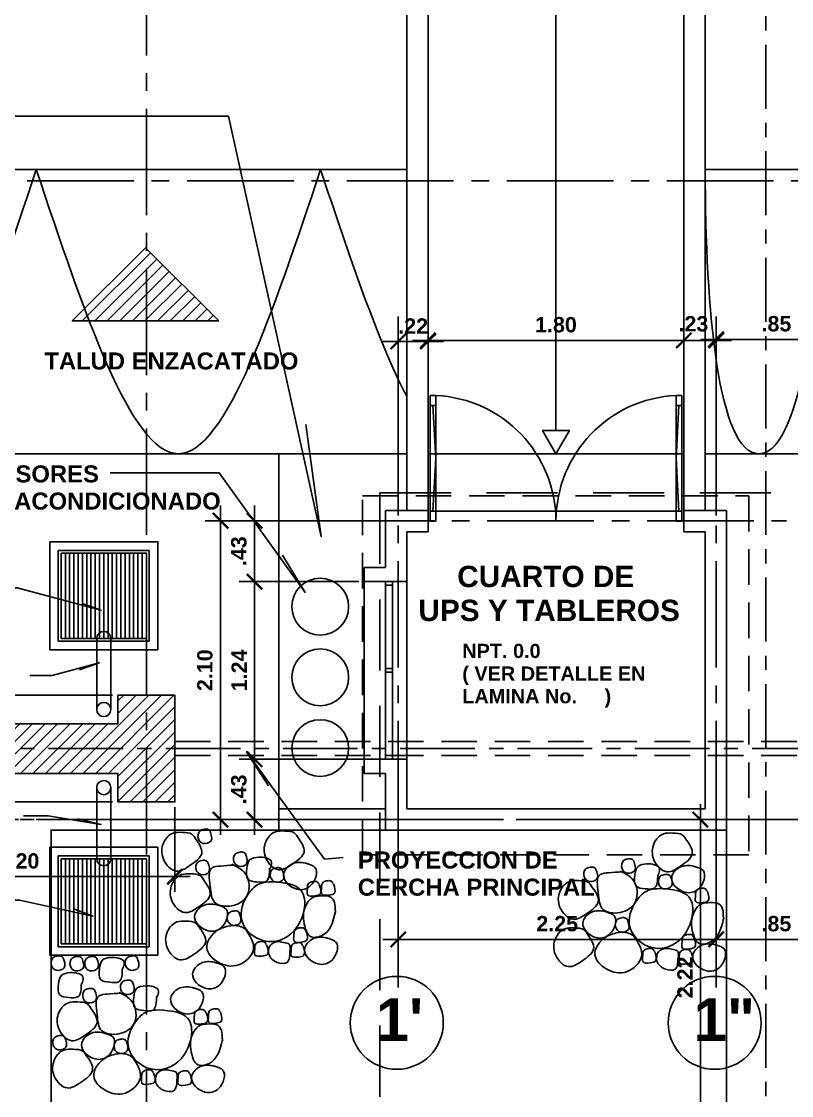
# Model space of a CAD drawing. Extents: x 504.5 to 598.6, y 648.3 to 688.4.
# Drawn here: x 511.01 to 516.43, y 674.64 to 682.2 of the extents above; entities that cross this region are included whole.
import ezdxf

# ---------------------------------------------------------------- set-up
doc = ezdxf.new("R2010")
doc.units = 0
doc.header["$MEASUREMENT"] = 0
for name, pattern in [('CENTER2', [1.125, 0.75, -0.125, 0.125, -0.125]), ('DASHDOTX2', [2, 1, -0.5, 0, -0.5]), ('DASHED2', [0.375, 0.25, -0.125]), ('HIDDEN', [0.375, 0.25, -0.125])]:
    doc.linetypes.add(name, pattern=pattern)
doc.layers.get('0').update_dxf_attribs({"linetype": 'CONTINUOUS'})
doc.layers.get('DEFPOINTS').update_dxf_attribs({"linetype": 'CONTINUOUS'})
for name, color, linetype in [('1', 6, 'CONTINUOUS'), ('2', 1, 'CONTINUOUS'), ('4', 3, 'CONTINUOUS'), ('9', 1, 'DASHED2'), ('columnas', 4, 'CONTINUOUS'), ('EJES', 6, 'CENTER2'), ('MUEBLES', 1, 'CONTINUOUS'), ('paredes', 2, 'CONTINUOUS'), ('PROYECCIONES', 6, 'HIDDEN'), ('PUERTAS', 1, 'CONTINUOUS'), ('talud', 5, 'CONTINUOUS'), ('texturas', 6, 'CONTINUOUS'), ('TUBERIA', 7, 'DASHDOTX2'), ('ventana', 1, 'CONTINUOUS')]:
    doc.layers.add(name, color=color, linetype=linetype)
doc.styles.add('ALR4', font='sanssb__.ttf')
doc.dimstyles.new('1-50', dxfattribs={"dimscale": 0.6, "dimtxt": 0.18, "dimasz": 0.18, "dimexe": 0.18, "dimexo": 0.0625, "dimgap": 0.09, "dimtad": 1, "dimzin": 4, "dimdsep": 46, "dimtxsty": 'Standard', "dimblk1": 'ARCHTICK', "dimblk2": 'ARCHTICK', "dimsah": 1, "dimcen": 0.09, "dimdle": 0.18, "dimclrd": 6, "dimclre": 6, "dimclrt": 1, "dimadec": 0, "dimazin": 0, "dimtfac": 1, "dimtofl": 0, "dimtmove": 0, "dimatfit": 3, "dimldrblk": 'ARCHTICK', "dimfxl": 1, "dimtolj": 1, "dimtzin": 4, "dimarcsym": 0})

# ---------------------------------------------------------------- blocks, each defined once
blk = doc.blocks.new('_ARCHTICK')
at = {"color": 0, "linetype": 'ByBlock', "const_width": 0.15}
blk.add_lwpolyline([(-0.5, -0.5), (0.5, 0.5)], dxfattribs=at)
blk = doc.blocks.new('*D186')
at = {"color": 6, "linetype": 'ByBlock', "transparency": 16777216}
for p, q in [((509.8915, 676.8724), (509.8915, 676.0756)), ((512.0915, 676.6724), (512.0915, 676.0756)), ((512.1995, 676.1836), (509.7835, 676.1836))]:
    blk.add_line(p, q, dxfattribs=at)
at = {"layer": 'DEFPOINTS', "color": 0, "linetype": 'ByBlock', "transparency": 16777216}
for p in [(509.8915, 676.9099), (512.0915, 676.7099), (509.8915, 676.1836)]:
    blk.add_point(p, dxfattribs=at)
at = {"color": 6, "linetype": 'ByBlock', "transparency": 16777216, "xscale": 0.108, "yscale": 0.108, "zscale": 0.108, "rotation": 180}
blk.add_blockref('_ARCHTICK', (509.8915, 676.1836), dxfattribs=at)
at = {"color": 6, "linetype": 'ByBlock', "transparency": 16777216, "xscale": 0.108, "yscale": 0.108, "zscale": 0.108}
blk.add_blockref('_ARCHTICK', (512.0915, 676.1836), dxfattribs=at)
at = {"color": 1, "linetype": 'ByBlock', "transparency": 16777216, "insert": (510.9915, 676.2933), "char_height": 0.108, "attachment_point": 5, "style": 'ALR4'}
blk.add_mtext('\\A1;2.20', dxfattribs=at)
blk = doc.blocks.new('*D187')
at = {"color": 6, "linetype": 'ByBlock', "transparency": 16777216}
for p, q in [((509.4815, 676.6019), (509.4815, 677.1929)), ((509.844, 677.0849), (509.3735, 677.0849)), ((511.654, 676.7099), (509.3735, 676.7099))]:
    blk.add_line(p, q, dxfattribs=at)
at = {"layer": 'DEFPOINTS', "color": 0, "linetype": 'ByBlock', "transparency": 16777216}
for p in [(509.4815, 677.0849), (509.8815, 677.0849), (511.6915, 676.7099)]:
    blk.add_point(p, dxfattribs=at)
at = {"color": 6, "linetype": 'ByBlock', "transparency": 16777216, "xscale": 0.108, "yscale": 0.108, "zscale": 0.108}
for p, rotation in [((509.4815, 677.0849), 90), ((509.4815, 676.7099), 270)]:
    blk.add_blockref('_ARCHTICK', p, dxfattribs=dict(at, rotation=rotation))
at = {"color": 1, "linetype": 'ByBlock', "transparency": 16777216, "insert": (509.3717, 676.8974), "char_height": 0.108, "attachment_point": 5, "rotation": 90, "style": 'ALR4'}
blk.add_mtext('\\A1;.38', dxfattribs=at)
blk = doc.blocks.new('*D188')
at = {"color": 6, "linetype": 'ByBlock', "transparency": 16777216}
for p, q in [((509.4815, 676.9769), (509.4815, 677.5679)), ((511.654, 677.4599), (509.3735, 677.4599))]:
    blk.add_line(p, q, dxfattribs=at)
at = {"layer": 'DEFPOINTS', "color": 0, "linetype": 'ByBlock', "transparency": 16777216}
for p in [(509.4815, 677.4599), (511.6915, 677.4599), (509.8815, 677.0849)]:
    blk.add_point(p, dxfattribs=at)
at = {"color": 6, "linetype": 'ByBlock', "transparency": 16777216, "xscale": 0.108, "yscale": 0.108, "zscale": 0.108}
for p, rotation in [((509.4815, 677.4599), 90), ((509.4815, 677.0849), 270)]:
    blk.add_blockref('_ARCHTICK', p, dxfattribs=dict(at, rotation=rotation))
at = {"color": 1, "linetype": 'ByBlock', "transparency": 16777216, "insert": (509.3717, 677.2724), "char_height": 0.108, "attachment_point": 5, "rotation": 90, "style": 'ALR4'}
blk.add_mtext('\\A1;.38', dxfattribs=at)
blk = doc.blocks.new('*D203')
at = {"color": 6, "linetype": 'ByBlock', "transparency": 16777216}
for p, q in [((515.7878, 674.2564), (515.7878, 676.6927)), ((516.4347, 676.5847), (515.6798, 676.5847))]:
    blk.add_line(p, q, dxfattribs=at)
at = {"layer": 'DEFPOINTS', "color": 0, "linetype": 'ByBlock', "transparency": 16777216}
for p in [(515.7878, 676.5847), (516.4722, 676.5847), (516.6722, 674.3644)]:
    blk.add_point(p, dxfattribs=at)
at = {"color": 6, "linetype": 'ByBlock', "transparency": 16777216, "xscale": 0.108, "yscale": 0.108, "zscale": 0.108}
for p, rotation in [((515.7878, 676.5847), 90), ((515.7878, 674.3644), 270)]:
    blk.add_blockref('_ARCHTICK', p, dxfattribs=dict(at, rotation=rotation))
at = {"color": 1, "linetype": 'ByBlock', "transparency": 16777216, "insert": (515.6798, 675.4745), "char_height": 0.108, "attachment_point": 5, "rotation": 90, "style": 'ALR4'}
blk.add_mtext('\\A1;2.22', dxfattribs=at)
blk = doc.blocks.new('*D211')
at = {"color": 6, "linetype": 'ByBlock', "transparency": 16777216}
for p, q in [((513.6633, 676.5474), (513.6633, 675.6342)), ((515.8987, 676.5472), (515.8987, 675.6342)), ((513.5553, 675.7422), (516.0067, 675.7422))]:
    blk.add_line(p, q, dxfattribs=at)
at = {"layer": 'DEFPOINTS', "color": 0, "linetype": 'ByBlock', "transparency": 16777216}
for p in [(513.6633, 676.5849), (515.8987, 676.5847), (515.8987, 675.7422)]:
    blk.add_point(p, dxfattribs=at)
at = {"color": 6, "linetype": 'ByBlock', "transparency": 16777216, "xscale": 0.108, "yscale": 0.108, "zscale": 0.108, "rotation": 180}
blk.add_blockref('_ARCHTICK', (513.6633, 675.7422), dxfattribs=at)
at = {"color": 6, "linetype": 'ByBlock', "transparency": 16777216, "xscale": 0.108, "yscale": 0.108, "zscale": 0.108}
blk.add_blockref('_ARCHTICK', (515.8987, 675.7422), dxfattribs=at)
at = {"color": 1, "linetype": 'ByBlock', "transparency": 16777216, "insert": (514.781, 675.852), "char_height": 0.108, "attachment_point": 5, "style": 'ALR4'}
blk.add_mtext('\\A1;2.25', dxfattribs=at)
blk = doc.blocks.new('*D212')
at = {"color": 6, "linetype": 'ByBlock', "transparency": 16777216}
for p, q in [((516.7472, 676.5474), (516.7472, 675.6342)), ((515.7907, 675.7422), (516.8552, 675.7422))]:
    blk.add_line(p, q, dxfattribs=at)
at = {"layer": 'DEFPOINTS', "color": 0, "linetype": 'ByBlock', "transparency": 16777216}
for p in [(515.8987, 676.5847), (516.7472, 676.5849), (516.7472, 675.7422)]:
    blk.add_point(p, dxfattribs=at)
at = {"color": 6, "linetype": 'ByBlock', "transparency": 16777216, "xscale": 0.108, "yscale": 0.108, "zscale": 0.108, "rotation": 180}
blk.add_blockref('_ARCHTICK', (515.8987, 675.7422), dxfattribs=at)
at = {"color": 6, "linetype": 'ByBlock', "transparency": 16777216, "xscale": 0.108, "yscale": 0.108, "zscale": 0.108}
blk.add_blockref('_ARCHTICK', (516.7472, 675.7422), dxfattribs=at)
at = {"color": 1, "linetype": 'ByBlock', "transparency": 16777216, "insert": (516.323, 675.852), "char_height": 0.108, "attachment_point": 5, "style": 'ALR4'}
blk.add_mtext('\\A1;.85', dxfattribs=at)
blk = doc.blocks.new('*D213')
at = {"color": 6, "linetype": 'ByBlock', "transparency": 16777216}
for p, q in [((512.4127, 676.4767), (512.4127, 678.7958)), ((513.6258, 678.6878), (512.3047, 678.6878)), ((513.6258, 676.5847), (512.3047, 676.5847))]:
    blk.add_line(p, q, dxfattribs=at)
at = {"layer": 'DEFPOINTS', "color": 0, "linetype": 'ByBlock', "transparency": 16777216}
for p in [(512.4127, 678.6878), (513.6633, 678.6878), (513.6633, 676.5847)]:
    blk.add_point(p, dxfattribs=at)
at = {"color": 6, "linetype": 'ByBlock', "transparency": 16777216, "xscale": 0.108, "yscale": 0.108, "zscale": 0.108}
for p, rotation in [((512.4127, 678.6878), 90), ((512.4127, 676.5847), 270)]:
    blk.add_blockref('_ARCHTICK', p, dxfattribs=dict(at, rotation=rotation))
at = {"color": 1, "linetype": 'ByBlock', "transparency": 16777216, "insert": (512.303, 677.6362), "char_height": 0.108, "attachment_point": 5, "rotation": 90, "style": 'ALR4'}
blk.add_mtext('\\A1;2.10', dxfattribs=at)
blk = doc.blocks.new('*D214')
at = {"color": 6, "linetype": 'ByBlock', "transparency": 16777216}
for p, q in [((512.6518, 676.4769), (512.6518, 677.1179)), ((513.5847, 677.0099), (512.5438, 677.0099)), ((513.6258, 676.5849), (512.5438, 676.5849))]:
    blk.add_line(p, q, dxfattribs=at)
at = {"layer": 'DEFPOINTS', "color": 0, "linetype": 'ByBlock', "transparency": 16777216}
for p in [(512.6518, 677.0099), (513.6222, 677.0099), (513.6633, 676.5849)]:
    blk.add_point(p, dxfattribs=at)
at = {"color": 6, "linetype": 'ByBlock', "transparency": 16777216, "xscale": 0.108, "yscale": 0.108, "zscale": 0.108}
for p, rotation in [((512.6518, 677.0099), 90), ((512.6518, 676.5849), 270)]:
    blk.add_blockref('_ARCHTICK', p, dxfattribs=dict(at, rotation=rotation))
at = {"color": 1, "linetype": 'ByBlock', "transparency": 16777216, "insert": (512.542, 676.7974), "char_height": 0.108, "attachment_point": 5, "rotation": 90, "style": 'ALR4'}
blk.add_mtext('\\A1;.43', dxfattribs=at)
blk = doc.blocks.new('*D215')
at = {"color": 6, "linetype": 'ByBlock', "transparency": 16777216}
for p, q in [((512.6518, 676.9019), (512.6518, 678.3679)), ((513.3847, 678.2599), (512.5438, 678.2599))]:
    blk.add_line(p, q, dxfattribs=at)
at = {"layer": 'DEFPOINTS', "color": 0, "linetype": 'ByBlock', "transparency": 16777216}
for p in [(512.6518, 678.2599), (513.4222, 678.2599), (513.6222, 677.0099)]:
    blk.add_point(p, dxfattribs=at)
at = {"color": 6, "linetype": 'ByBlock', "transparency": 16777216, "xscale": 0.108, "yscale": 0.108, "zscale": 0.108}
for p, rotation in [((512.6518, 678.2599), 90), ((512.6518, 677.0099), 270)]:
    blk.add_blockref('_ARCHTICK', p, dxfattribs=dict(at, rotation=rotation))
at = {"color": 1, "linetype": 'ByBlock', "transparency": 16777216, "insert": (512.5438, 677.6349), "char_height": 0.108, "attachment_point": 5, "rotation": 90, "style": 'ALR4'}
blk.add_mtext('\\A1;1.24', dxfattribs=at)
blk = doc.blocks.new('*D216')
at = {"color": 6, "linetype": 'ByBlock', "transparency": 16777216}
for p, q in [((512.6518, 678.1519), (512.6518, 678.7958)), ((513.6258, 678.6878), (512.5438, 678.6878))]:
    blk.add_line(p, q, dxfattribs=at)
at = {"layer": 'DEFPOINTS', "color": 0, "linetype": 'ByBlock', "transparency": 16777216}
for p in [(512.6518, 678.6878), (513.6633, 678.6878), (513.4222, 678.2599)]:
    blk.add_point(p, dxfattribs=at)
at = {"color": 6, "linetype": 'ByBlock', "transparency": 16777216, "xscale": 0.108, "yscale": 0.108, "zscale": 0.108}
for p, rotation in [((512.6518, 678.6878), 90), ((512.6518, 678.2599), 270)]:
    blk.add_blockref('_ARCHTICK', p, dxfattribs=dict(at, rotation=rotation))
at = {"color": 1, "linetype": 'ByBlock', "transparency": 16777216, "insert": (512.542, 678.4738), "char_height": 0.108, "attachment_point": 5, "rotation": 90, "style": 'ALR4'}
blk.add_mtext('\\A1;.43', dxfattribs=at)
blk = doc.blocks.new('*D217')
at = {"color": 6, "linetype": 'ByBlock', "transparency": 16777216}
for p, q in [((513.6633, 678.7253), (513.6633, 680.0587)), ((513.8722, 678.7253), (513.8722, 680.0587)), ((513.5553, 679.9507), (513.9802, 679.9507))]:
    blk.add_line(p, q, dxfattribs=at)
at = {"layer": 'DEFPOINTS', "color": 0, "linetype": 'ByBlock', "transparency": 16777216}
for p in [(513.8722, 679.9507), (513.6633, 678.6878), (513.8722, 678.6878)]:
    blk.add_point(p, dxfattribs=at)
at = {"color": 6, "linetype": 'ByBlock', "transparency": 16777216, "xscale": 0.108, "yscale": 0.108, "zscale": 0.108, "rotation": 180}
blk.add_blockref('_ARCHTICK', (513.6633, 679.9507), dxfattribs=at)
at = {"color": 6, "linetype": 'ByBlock', "transparency": 16777216, "xscale": 0.108, "yscale": 0.108, "zscale": 0.108}
blk.add_blockref('_ARCHTICK', (513.8722, 679.9507), dxfattribs=at)
at = {"color": 1, "linetype": 'ByBlock', "transparency": 16777216, "insert": (513.7678, 680.0587), "char_height": 0.108, "attachment_point": 5, "style": 'ALR4'}
blk.add_mtext('\\A1;.22', dxfattribs=at)
blk = doc.blocks.new('*D218')
at = {"color": 6, "linetype": 'ByBlock', "transparency": 16777216}
for p, q in [((515.6722, 678.7974), (515.6722, 680.0655)), ((513.7642, 679.9575), (515.7802, 679.9575))]:
    blk.add_line(p, q, dxfattribs=at)
at = {"layer": 'DEFPOINTS', "color": 0, "linetype": 'ByBlock', "transparency": 16777216}
for p in [(515.6722, 679.9575), (515.6722, 678.7599), (513.8722, 678.6878)]:
    blk.add_point(p, dxfattribs=at)
at = {"color": 6, "linetype": 'ByBlock', "transparency": 16777216, "xscale": 0.108, "yscale": 0.108, "zscale": 0.108, "rotation": 180}
blk.add_blockref('_ARCHTICK', (513.8722, 679.9575), dxfattribs=at)
at = {"color": 6, "linetype": 'ByBlock', "transparency": 16777216, "xscale": 0.108, "yscale": 0.108, "zscale": 0.108}
blk.add_blockref('_ARCHTICK', (515.6722, 679.9575), dxfattribs=at)
at = {"color": 1, "linetype": 'ByBlock', "transparency": 16777216, "insert": (514.7722, 680.0672), "char_height": 0.108, "attachment_point": 5, "style": 'ALR4'}
blk.add_mtext('\\A1;1.80', dxfattribs=at)
blk = doc.blocks.new('*D219')
at = {"color": 6, "linetype": 'ByBlock', "transparency": 16777216}
for p, q in [((515.8987, 678.7253), (515.8987, 680.0655)), ((515.5642, 679.9575), (516.0067, 679.9575))]:
    blk.add_line(p, q, dxfattribs=at)
at = {"layer": 'DEFPOINTS', "color": 0, "linetype": 'ByBlock', "transparency": 16777216}
for p in [(515.8987, 679.9575), (515.6722, 678.7599), (515.8987, 678.6878)]:
    blk.add_point(p, dxfattribs=at)
at = {"color": 6, "linetype": 'ByBlock', "transparency": 16777216, "xscale": 0.108, "yscale": 0.108, "zscale": 0.108, "rotation": 180}
blk.add_blockref('_ARCHTICK', (515.6722, 679.9575), dxfattribs=at)
at = {"color": 6, "linetype": 'ByBlock', "transparency": 16777216, "xscale": 0.108, "yscale": 0.108, "zscale": 0.108}
blk.add_blockref('_ARCHTICK', (515.8987, 679.9575), dxfattribs=at)
at = {"color": 1, "linetype": 'ByBlock', "transparency": 16777216, "insert": (515.739, 680.0736), "char_height": 0.108, "attachment_point": 5, "style": 'ALR4'}
blk.add_mtext('\\A1;.23', dxfattribs=at)
blk = doc.blocks.new('*D220')
at = {"color": 6, "linetype": 'ByBlock', "transparency": 16777216}
for p, q in [((516.7472, 681.0435), (516.7472, 679.8562)), ((515.8987, 678.7253), (515.8987, 680.0722)), ((515.7907, 679.9642), (516.8552, 679.9642))]:
    blk.add_line(p, q, dxfattribs=at)
at = {"layer": 'DEFPOINTS', "color": 0, "linetype": 'ByBlock', "transparency": 16777216}
for p in [(516.7472, 681.081), (516.7472, 679.9642), (515.8987, 678.6878)]:
    blk.add_point(p, dxfattribs=at)
at = {"color": 6, "linetype": 'ByBlock', "transparency": 16777216, "xscale": 0.108, "yscale": 0.108, "zscale": 0.108, "rotation": 180}
blk.add_blockref('_ARCHTICK', (515.8987, 679.9642), dxfattribs=at)
at = {"color": 6, "linetype": 'ByBlock', "transparency": 16777216, "xscale": 0.108, "yscale": 0.108, "zscale": 0.108}
blk.add_blockref('_ARCHTICK', (516.7472, 679.9642), dxfattribs=at)
at = {"color": 1, "linetype": 'ByBlock', "transparency": 16777216, "insert": (516.323, 680.074), "char_height": 0.108, "attachment_point": 5, "style": 'ALR4'}
blk.add_mtext('\\A1;.85', dxfattribs=at)
blk = doc.blocks.new('*D250')
at = {"color": 6, "linetype": 'ByBlock', "transparency": 16777216}
blk.add_arc((516.2495, 661.9457), 0.7871, 270, 315, dxfattribs=at)
at = {"layer": 'DEFPOINTS', "color": 0, "linetype": 'ByBlock', "transparency": 16777216}
for p in [(516.2495, 683.009), (516.1665, 662.0287), (516.4533, 661.1854), (519.1165, 659.0787), (516.2495, 649.3383)]:
    blk.add_point(p, dxfattribs=at)
at = {"color": 6, "linetype": 'ByBlock', "transparency": 16777216, "xscale": 0.108, "yscale": 0.108, "zscale": 0.108}
for p, rotation in [((516.8061, 661.3891), 44.99999999999377), ((516.2495, 661.1586), 180.0000000000004)]:
    blk.add_blockref('_ARCHTICK', p, dxfattribs=dict(at, rotation=rotation))
at = {"color": 1, "linetype": 'ByBlock', "transparency": 16777216, "insert": (516.5087, 661.32), "char_height": 0.108, "attachment_point": 5, "rotation": 22.5, "style": 'ALR4'}
blk.add_mtext('\\A1;45.00°', dxfattribs=at)

msp = doc.modelspace()

# ---------------------------------------------------------------- hatches: boundary and pattern name
at = {"layer": '1'}
h = msp.add_hatch(dxfattribs=at)
h.set_pattern_fill('ANSI31', color=256, scale=0.5, style=0)
h.paths.add_polyline_path([(509.8915, 677.2599), (509.8915, 676.9099), (511.6915, 676.9099), (511.6915, 676.7099), (512.0915, 676.7099), (512.0915, 677.4599), (511.6915, 677.4599), (511.6915, 677.2599)])
at = {"layer": '2'}
h = msp.add_hatch(dxfattribs=at)
h.set_pattern_fill('ANSI31', color=256, scale=0.5, angle=-180, style=0)
h.set_pattern_definition([(225, (1049.898013, 1335.40207), (0.044194174, -0.044194174), [])])
h.paths.add_polyline_path([(512.4002, 680.094), (511.8851, 680.6087), (511.3701, 680.094)])

# ---------------------------------------------------------------- linework, layer by layer
at = {"layer": '1'}
for points in [[(512.5889, 676.3419), (512.596, 676.2742), (512.5408, 676.2564), (512.5069, 676.2884), (512.5176, 676.3436), (512.5479, 676.3561), (512.5764, 676.3543), (512.5907, 676.3419)], [(512.7581, 676.2439), (512.7332, 676.1496), (512.669, 676.146), (512.6067, 676.1638), (512.5978, 676.2422), (512.6174, 676.3009), (512.6815, 676.3205), (512.7332, 676.3152), (512.7688, 676.292), (512.7706, 676.2724), (512.7581, 676.235)], [(512.4927, 676.2706), (512.5871, 676.2048), (512.5996, 676.0517), (512.4927, 675.9787), (512.3733, 676), (512.3395, 676.1175), (512.3537, 676.2457), (512.4125, 676.2582), (512.5034, 676.2653)], [(515.2227, 676.2232), (515.3171, 676.1573), (515.3296, 676.0042), (515.2227, 675.9312), (515.1033, 675.9526), (515.0695, 676.0701), (515.0837, 676.1983), (515.1425, 676.2107), (515.2334, 676.2179)], [(512.7762, 676.147), (512.9779, 676.0877), (512.9305, 675.803), (512.7168, 675.7319), (512.5625, 675.8742), (512.61, 676.064), (512.6931, 676.1352), (512.7762, 676.147)], [(515.0196, 676.1199), (515.0695, 676.0078), (514.9893, 675.9241), (514.8913, 675.8832), (514.8005, 675.9668), (514.8023, 676.0843), (514.8682, 676.1502), (514.9341, 676.1555), (515.0018, 676.1413), (515.0232, 676.1164)], [(515.5062, 676.0996), (515.708, 676.0403), (515.6605, 675.7556), (515.4468, 675.6844), (515.2925, 675.8268), (515.34, 676.0165), (515.4231, 676.0877), (515.5062, 676.0996)], [(512.3965, 675.9822), (512.4517, 675.9555), (512.4214, 675.8274), (512.3252, 675.8024), (512.2308, 675.9039), (512.2878, 675.9787), (512.384, 675.9858), (512.4054, 675.9805)], [(512.5443, 675.927), (512.5515, 675.8594), (512.4962, 675.8416), (512.4624, 675.8736), (512.4731, 675.9288), (512.5034, 675.9413), (512.5319, 675.9395), (512.5461, 675.927)], [(515.1265, 675.9348), (515.1817, 675.9081), (515.1514, 675.7799), (515.0552, 675.755), (514.9608, 675.8565), (515.0178, 675.9312), (515.114, 675.9384), (515.1354, 675.933)], [(515.2743, 675.8796), (515.2815, 675.812), (515.2262, 675.7941), (515.1924, 675.8262), (515.2031, 675.8814), (515.2334, 675.8938), (515.2619, 675.8921), (515.2761, 675.8796)], [(514.9875, 675.787), (515.0374, 675.6749), (514.9572, 675.5912), (514.8593, 675.5502), (514.7684, 675.6339), (514.7702, 675.7514), (514.8361, 675.8173), (514.902, 675.8226), (514.9697, 675.8084), (514.9911, 675.7835)], [(515.3153, 675.771), (515.3741, 675.6215), (515.269, 675.5146), (515.1265, 675.5342), (515.0463, 675.6339), (515.1051, 675.7461), (515.196, 675.787), (515.2761, 675.787), (515.3224, 675.7657)], [(511.7224, 675.5384), (511.6974, 675.4441), (511.6333, 675.4405), (511.5709, 675.4583), (511.562, 675.5366), (511.5816, 675.5954), (511.6458, 675.615), (511.6974, 675.6096), (511.733, 675.5865), (511.7348, 675.5669), (511.7224, 675.5295)], [(511.4338, 675.4312), (511.4088, 675.3368), (511.3447, 675.3333), (511.2823, 675.3511), (511.2734, 675.4294), (511.293, 675.4882), (511.3572, 675.5077), (511.4088, 675.5024), (511.4445, 675.4793), (511.4462, 675.4597), (511.4338, 675.4223)], [(511.5282, 675.3816), (511.5353, 675.314), (511.4801, 675.2962), (511.4462, 675.3282), (511.4569, 675.3834), (511.4872, 675.3959), (511.5157, 675.3941), (511.5299, 675.3816)], [(511.6974, 675.3692), (511.7918, 675.3033), (511.8043, 675.1502), (511.6974, 675.0772), (511.578, 675.0986), (511.5442, 675.216), (511.5585, 675.3442), (511.6172, 675.3567), (511.7081, 675.3638)], [(511.4943, 675.2659), (511.5442, 675.1537), (511.464, 675.0701), (511.3661, 675.0291), (511.2752, 675.1128), (511.277, 675.2303), (511.3429, 675.2962), (511.4088, 675.3015), (511.4765, 675.2873), (511.4979, 675.2623)], [(511.6012, 675.0807), (511.6564, 675.054), (511.6261, 674.9259), (511.5299, 674.9009), (511.4355, 675.0024), (511.4925, 675.0772), (511.5887, 675.0843), (511.6101, 675.079)], [(511.4623, 674.933), (511.5121, 674.8208), (511.432, 674.7372), (511.334, 674.6962), (511.2431, 674.7799), (511.2449, 674.8974), (511.3108, 674.9632), (511.3767, 674.9686), (511.4444, 674.9543), (511.4658, 674.9294)], [(511.79, 674.917), (511.8488, 674.7674), (511.7437, 674.6606), (511.6012, 674.6802), (511.521, 674.7799), (511.5798, 674.892), (511.6707, 674.933), (511.7509, 674.933), (511.7972, 674.9116)]]:
    msp.add_spline(points, degree=3, dxfattribs=at)
at = {"layer": '2'}
for points in [[(510.6215, 681.5362), (512.4687, 681.5362), (513.1207, 678.5772), (513.012, 679.3644)], [(511.6372, 679.0249), (512.4043, 679.0249), (513.0073, 678.1834), (512.848, 678.445)], [(510.7915, 678.2151), (510.9821, 678.2151), (511.571, 678.0582), (511.4476, 678.103)], [(511.0719, 677.5986), (511.2289, 677.5986), (511.5598, 677.6883), (511.4196, 677.6378)], [(513.2757, 676.3181), (513.1441, 676.3071), (512.596, 677.063), (512.7495, 676.822)], [(511.027, 676.6123), (511.2009, 676.6123), (511.571, 676.5506), (511.4084, 676.5898)], [(518.4259, 657.1433), (511.221, 657.1433), (511.221, 676.5107), (513.5826, 676.5107)], [(510.8419, 676.0182), (510.999, 676.0182), (511.5149, 675.9061), (511.3803, 675.9566)]]:
    msp.add_lwpolyline(points, dxfattribs=at)
for centre in [(513.6526, 675.1547), (515.8881, 675.1547)]:
    msp.add_circle(centre, 0.3271, dxfattribs=at)
for points in [[(512.3389, 676.5029), (512.346, 676.4352), (512.2908, 676.4174), (512.257, 676.4495), (512.2676, 676.5047), (512.2979, 676.5171), (512.3264, 676.5153), (512.3407, 676.5029)], [(512.2304, 676.4595), (512.2803, 676.3473), (512.2001, 676.2636), (512.1021, 676.2227), (512.0113, 676.3064), (512.013, 676.4239), (512.079, 676.4897), (512.1449, 676.4951), (512.2126, 676.4808), (512.2339, 676.4559)], [(512.9505, 676.4688), (513.0004, 676.3566), (512.9202, 676.273), (512.8222, 676.232), (512.7314, 676.3157), (512.7332, 676.4332), (512.7991, 676.4991), (512.865, 676.5044), (512.9327, 676.4902), (512.9541, 676.4652)], [(515.6805, 676.4546), (515.7304, 676.3425), (515.6502, 676.2588), (515.5523, 676.2179), (515.4614, 676.3015), (515.4632, 676.419), (515.5291, 676.4849), (515.595, 676.4902), (515.6627, 676.476), (515.6841, 676.4511)], [(512.3234, 676.2831), (512.3306, 676.2155), (512.2753, 676.1977), (512.2415, 676.2297), (512.2522, 676.2849), (512.2825, 676.2973), (512.311, 676.2956), (512.3252, 676.2831)], [(515.3189, 676.2944), (515.326, 676.2268), (515.2708, 676.209), (515.2369, 676.241), (515.2476, 676.2962), (515.2779, 676.3087), (515.3064, 676.3069), (515.3207, 676.2944)], [(512.8472, 676.2315), (512.8543, 676.1638), (512.7991, 676.146), (512.7652, 676.1781), (512.7759, 676.2333), (512.8062, 676.2457), (512.8347, 676.2439), (512.849, 676.2315)], [(513.0218, 676.275), (513.077, 676.2483), (513.0467, 676.1201), (512.9505, 676.0952), (512.8561, 676.1967), (512.9131, 676.2715), (513.0093, 676.2786), (513.0307, 676.2732)], [(515.0534, 676.2357), (515.0606, 676.168), (515.0053, 676.1502), (514.9715, 676.1823), (514.9822, 676.2374), (515.0125, 676.2499), (515.041, 676.2481), (515.0552, 676.2357)], [(515.4881, 676.1965), (515.4632, 676.1021), (515.3991, 676.0986), (515.3367, 676.1164), (515.3278, 676.1947), (515.3474, 676.2535), (515.4115, 676.273), (515.4632, 676.2677), (515.4988, 676.2446), (515.5006, 676.225), (515.4881, 676.1876)], [(515.7518, 676.2535), (515.807, 676.2268), (515.7767, 676.0986), (515.6805, 676.0737), (515.5861, 676.1751), (515.6431, 676.2499), (515.7393, 676.257), (515.7607, 676.2517)], [(512.2896, 676.1674), (512.3395, 676.0552), (512.2593, 675.9716), (512.1613, 675.9306), (512.0705, 676.0143), (512.0722, 676.1318), (512.1382, 676.1977), (512.2041, 676.203), (512.2718, 676.1888), (512.2931, 676.1638)], [(513.1073, 676.1282), (513.1126, 676.0606), (513.0752, 676.0481), (513.0253, 676.0552), (513.0236, 676.0997), (513.0271, 676.1282), (513.0538, 676.1478), (513.0681, 676.1496), (513.093, 676.146), (513.1037, 676.13)], [(513.207, 676.1336), (513.2124, 676.0659), (513.175, 676.0534), (513.1251, 676.0606), (513.1233, 676.1051), (513.1269, 676.1336), (513.1536, 676.1531), (513.1679, 676.1549), (513.1928, 676.1514), (513.2035, 676.1353)], [(515.5772, 676.184), (515.5843, 676.1164), (515.5291, 676.0986), (515.4953, 676.1306), (515.5059, 676.1858), (515.5362, 676.1983), (515.5647, 676.1965), (515.579, 676.184)], [(515.8373, 676.0808), (515.8426, 676.0131), (515.8052, 676.0007), (515.7553, 676.0078), (515.7536, 676.0523), (515.7571, 676.0808), (515.7839, 676.1004), (515.7981, 676.1021), (515.823, 676.0986), (515.8337, 676.0826)], [(513.2213, 675.9377), (513.1251, 675.7686), (513.0414, 675.765), (513.0111, 675.8167), (513.004, 675.9573), (513.0699, 676.041), (513.1251, 676.0481), (513.191, 676.0374), (513.2177, 675.9876), (513.2195, 675.9538), (513.2231, 675.9306)], [(515.9513, 675.8903), (515.8551, 675.7212), (515.7714, 675.7176), (515.7411, 675.7692), (515.734, 675.9099), (515.7999, 675.9935), (515.8551, 676.0007), (515.921, 675.99), (515.9477, 675.9401), (515.9495, 675.9063), (515.9531, 675.8832)], [(512.2575, 675.8345), (512.3074, 675.7223), (512.2272, 675.6386), (512.1293, 675.5977), (512.0384, 675.6814), (512.0402, 675.7989), (512.1061, 675.8647), (512.172, 675.8701), (512.2397, 675.8558), (512.2611, 675.8309)], [(512.5853, 675.8185), (512.6441, 675.6689), (512.539, 675.5621), (512.3965, 675.5817), (512.3163, 675.6814), (512.3751, 675.7935), (512.4659, 675.8345), (512.5461, 675.8345), (512.5924, 675.8131)], [(513.0129, 675.8024), (513.0182, 675.7348), (512.9808, 675.7223), (512.9309, 675.7294), (512.9291, 675.7739), (512.9327, 675.8024), (512.9594, 675.822), (512.9737, 675.8238), (512.9986, 675.8202), (513.0093, 675.8042)], [(513.1696, 675.749), (513.2249, 675.7223), (513.1946, 675.5941), (513.0984, 675.5692), (513.004, 675.6707), (513.061, 675.7455), (513.1572, 675.7526), (513.1785, 675.7472)], [(515.7429, 675.755), (515.7482, 675.6873), (515.7108, 675.6749), (515.6609, 675.682), (515.6591, 675.7265), (515.6627, 675.755), (515.6894, 675.7746), (515.7037, 675.7763), (515.7286, 675.7728), (515.7393, 675.7568)], [(512.7367, 675.7045), (512.7421, 675.6369), (512.7047, 675.6244), (512.6548, 675.6315), (512.653, 675.676), (512.6566, 675.7045), (512.6833, 675.7241), (512.6975, 675.7259), (512.7225, 675.7223), (512.7332, 675.7063)], [(512.9006, 675.6582), (512.881, 675.5799), (512.8116, 675.5799), (512.7528, 675.6369), (512.7635, 675.701), (512.8116, 675.7259), (512.8561, 675.7205), (512.8953, 675.7081), (512.9024, 675.6582)], [(512.9933, 675.6974), (512.9986, 675.6297), (512.9612, 675.6173), (512.9113, 675.6244), (512.9095, 675.6689), (512.9131, 675.6974), (512.9398, 675.717), (512.9541, 675.7188), (512.979, 675.7152), (512.9897, 675.6992)], [(515.8996, 675.7016), (515.9549, 675.6749), (515.9246, 675.5467), (515.8284, 675.5218), (515.734, 675.6232), (515.791, 675.698), (515.8872, 675.7051), (515.9086, 675.6998)], [(511.3052, 675.6104), (511.3124, 675.5428), (511.2571, 675.525), (511.2233, 675.557), (511.234, 675.6122), (511.2643, 675.6247), (511.2928, 675.6229), (511.307, 675.6104)], [(511.4384, 675.6067), (511.4455, 675.5391), (511.3903, 675.5213), (511.3565, 675.5533), (511.3672, 675.6085), (511.3974, 675.621), (511.426, 675.6192), (511.4402, 675.6067)], [(511.542, 675.6067), (511.5491, 675.5391), (511.4939, 675.5213), (511.4601, 675.5533), (511.4708, 675.6085), (511.501, 675.621), (511.5295, 675.6192), (511.5438, 675.6067)], [(511.8269, 675.6104), (511.834, 675.5428), (511.7788, 675.525), (511.745, 675.557), (511.7556, 675.6122), (511.7859, 675.6247), (511.8144, 675.6229), (511.8287, 675.6104)], [(515.4667, 675.6571), (515.4721, 675.5894), (515.4347, 675.577), (515.3848, 675.5841), (515.383, 675.6286), (515.3866, 675.6571), (515.4133, 675.6766), (515.4276, 675.6784), (515.4525, 675.6749), (515.4632, 675.6588)], [(515.6306, 675.6108), (515.611, 675.5324), (515.5416, 675.5324), (515.4828, 675.5894), (515.4935, 675.6535), (515.5416, 675.6784), (515.5861, 675.6731), (515.6253, 675.6606), (515.6324, 675.6108)], [(515.7233, 675.6499), (515.7286, 675.5823), (515.6912, 675.5698), (515.6413, 675.577), (515.6396, 675.6215), (515.6431, 675.6499), (515.6698, 675.6695), (515.6841, 675.6713), (515.709, 675.6677), (515.7197, 675.6517)], [(512.3819, 675.5769), (512.4371, 675.5502), (512.4068, 675.422), (512.3106, 675.3971), (512.2162, 675.4986), (512.2732, 675.5733), (512.3694, 675.5805), (512.3908, 675.5751)], [(511.7936, 675.4404), (511.8007, 675.3727), (511.7455, 675.3549), (511.7117, 675.387), (511.7223, 675.4421), (511.7526, 675.4546), (511.7811, 675.4528), (511.7954, 675.4404)], [(511.9628, 675.3388), (511.9379, 675.2444), (511.8738, 675.2408), (511.8114, 675.2586), (511.8025, 675.337), (511.8221, 675.3957), (511.8862, 675.4153), (511.9379, 675.41), (511.9735, 675.3868), (511.9753, 675.3672), (511.9628, 675.3299)], [(512.2265, 675.3994), (512.2817, 675.3727), (512.2514, 675.2445), (512.1552, 675.2196), (512.0608, 675.3211), (512.1178, 675.3959), (512.214, 675.403), (512.2354, 675.3976)], [(511.9809, 675.2455), (512.1827, 675.1862), (512.1352, 674.9015), (511.9216, 674.8304), (511.7672, 674.9727), (511.8147, 675.1625), (511.8978, 675.2337), (511.9809, 675.2455)], [(512.312, 675.2267), (512.3174, 675.1591), (512.28, 675.1466), (512.2301, 675.1537), (512.2283, 675.1982), (512.2319, 675.2267), (512.2586, 675.2463), (512.2728, 675.2481), (512.2978, 675.2445), (512.3085, 675.2285)], [(512.4118, 675.2321), (512.4171, 675.1644), (512.3797, 675.152), (512.3298, 675.1591), (512.3281, 675.2036), (512.3316, 675.2321), (512.3583, 675.2517), (512.3726, 675.2534), (512.3975, 675.2499), (512.4082, 675.2339)], [(512.426, 675.0362), (512.3298, 674.8671), (512.2461, 674.8636), (512.2158, 674.9152), (512.2087, 675.0558), (512.2746, 675.1395), (512.3298, 675.1466), (512.3957, 675.1359), (512.4225, 675.0861), (512.4243, 675.0523), (512.4278, 675.0291)], [(511.318, 675.0505), (511.3251, 674.9828), (511.2699, 674.965), (511.236, 674.9971), (511.2467, 675.0523), (511.277, 675.0647), (511.3055, 675.0629), (511.3197, 675.0505)], [(511.7491, 675.0256), (511.7562, 674.9579), (511.701, 674.9401), (511.6671, 674.9721), (511.6778, 675.0273), (511.7081, 675.0398), (511.7366, 675.038), (511.7509, 675.0256)], [(512.3744, 674.8475), (512.4296, 674.8208), (512.3993, 674.6926), (512.3031, 674.6677), (512.2087, 674.7692), (512.2657, 674.844), (512.3619, 674.8511), (512.3833, 674.8457)], [(511.9415, 674.803), (511.9468, 674.7354), (511.9094, 674.7229), (511.8595, 674.73), (511.8577, 674.7745), (511.8613, 674.803), (511.888, 674.8226), (511.9023, 674.8244), (511.9272, 674.8208), (511.9379, 674.8048)], [(512.1054, 674.7567), (512.0858, 674.6784), (512.0163, 674.6784), (511.9575, 674.7354), (511.9682, 674.7995), (512.0163, 674.8244), (512.0608, 674.819), (512.1, 674.8066), (512.1071, 674.7567)], [(512.198, 674.7959), (512.2033, 674.7282), (512.1659, 674.7158), (512.1161, 674.7229), (512.1143, 674.7674), (512.1178, 674.7959), (512.1446, 674.8155), (512.1588, 674.8173), (512.1838, 674.8137), (512.1944, 674.7977)]]:
    msp.add_spline(points, degree=3, dxfattribs=at)
at = {"layer": '4'}
msp.add_lwpolyline([(512.4002, 680.094), (511.8851, 680.6087), (511.3701, 680.094), (512.4002, 680.094)], dxfattribs=at)
at = {"layer": '9'}
msp.add_lwpolyline([(513.4108, 678.8627), (516.1294, 678.8627), (516.1294, 676.3363), (513.4108, 676.3363)], close=True, dxfattribs=at)
at = {"layer": 'columnas'}
msp.add_lwpolyline([(509.8915, 677.2599), (509.8915, 676.9099), (511.6915, 676.9099), (511.6915, 676.7099), (512.0915, 676.7099), (512.0915, 677.4599), (511.6915, 677.4599), (511.6915, 677.2599), (509.8915, 677.2599)], dxfattribs=at)
at = {"layer": 'EJES'}
for p, q in [((511.8915, 649.3383), (511.8915, 683.009)), ((505.4273, 681.081), (544.8842, 681.081)), ((513.6633, 675.4043), (513.6633, 680.1267)), ((515.8987, 675.4043), (515.8987, 680.1267)), ((513.1641, 678.6878), (516.395, 678.6878)), ((510.2415, 676.5847), (544.8842, 676.5847))]:
    msp.add_line(p, q, dxfattribs=at)
at = {"layer": 'EJES', "ltscale": 0.6}
msp.add_line((516.2495, 649.3383), (516.2495, 683.009), dxfattribs=at)
at = {"layer": 'EJES', "ltscale": 0.7}
for p, q in [((505.4273, 677.0849), (544.8842, 677.0849)), ((505.4273, 676.5849), (520.2503, 676.5849))]:
    msp.add_line(p, q, dxfattribs=at)
at = {"layer": 'MUEBLES'}
for centre in [(513.114, 678.0837), (513.114, 677.5859), (513.114, 677.0882)]:
    msp.add_circle(centre, 0.2, dxfattribs=at)
at = {"layer": 'paredes'}
for p, q in [((513.8722, 678.7599), (513.5722, 678.7599)), ((513.5722, 678.3599), (513.5722, 678.7599)), ((513.8722, 678.7599), (513.7222, 678.7599)), ((513.8722, 678.7599), (513.8722, 678.6099)), ((515.9722, 678.7599), (515.6722, 678.7599)), ((515.6722, 678.7599), (515.6722, 678.6099)), ((515.9722, 676.5099), (515.9722, 678.7599)), ((513.7222, 678.2599), (513.7222, 678.6099)), ((513.8722, 678.6099), (513.7222, 678.6099)), ((515.8222, 678.6099), (515.6722, 678.6099)), ((515.8222, 676.6599), (515.8222, 678.6099)), ((513.5722, 678.3599), (513.4222, 678.3599)), ((513.4222, 678.2599), (513.4222, 678.3599)), ((513.7222, 678.2599), (513.4222, 678.2599)), ((513.7222, 677.0099), (513.4222, 677.0099)), ((513.4222, 676.9099), (513.4222, 677.0099)), ((513.7222, 676.6599), (513.7222, 677.0099)), ((513.5722, 676.9099), (513.4222, 676.9099)), ((513.5722, 676.5099), (513.5722, 676.9099)), ((515.8222, 676.6599), (513.7222, 676.6599)), ((515.9722, 676.5099), (513.5722, 676.5099))]:
    msp.add_line(p, q, dxfattribs=at)
at = {"layer": 'paredes', "color": 1}
msp.add_line((513.9272, 678.7549), (515.6172, 678.7549), dxfattribs=at)
at = {"layer": 'PROYECCIONES', "color": 3, "ltscale": 2}
for q in [(513.5342, 657.2641), (516.6722, 678.8849)]:
    msp.add_line((513.5342, 678.8849), q, dxfattribs=at)
at = {"layer": 'PROYECCIONES'}
for p, q in [((512.0915, 677.1349), (516.6722, 677.1349)), ((512.0915, 677.0349), (516.6722, 677.0349))]:
    msp.add_line(p, q, dxfattribs=at)
at = {"layer": 'PUERTAS'}
for p, q in [((513.8872, 679.5699), (513.8872, 678.6849)), ((513.9272, 679.5699), (513.8872, 679.5699)), ((513.9272, 679.5699), (513.9272, 678.6849)), ((515.6172, 679.5699), (515.6172, 678.6849)), ((515.6172, 679.5699), (515.6572, 679.5699)), ((515.6572, 679.5699), (515.6572, 678.6849)), ((513.9272, 679.4999), (513.8872, 679.4999)), ((515.6172, 679.4999), (515.6572, 679.4999)), ((513.9272, 678.7549), (513.8872, 678.7549)), ((515.6172, 678.7549), (515.6572, 678.7549)), ((513.9272, 678.6849), (513.8872, 678.6849)), ((515.6172, 678.6849), (515.6572, 678.6849))]:
    msp.add_line(p, q, dxfattribs=at)
at = {"layer": 'PUERTAS', "color": 6}
for p, q in [((513.9272, 679.1274), (513.9072, 679.4999)), ((515.6172, 679.1274), (515.6372, 679.4999)), ((513.9072, 678.7549), (513.9272, 679.1274)), ((515.6372, 678.7549), (515.6172, 679.1274))]:
    msp.add_line(p, q, dxfattribs=at)
at = {"layer": 'PUERTAS'}
for centre, start, end in [((513.8856, 678.6842), 0.04476, 87.3062), ((515.6589, 678.6842), 92.6938, 179.95524)]:
    msp.add_arc(centre, 0.8867, start, end, dxfattribs=at)
at = {"layer": 'talud'}
for p, q in [((507.8915, 681.1599), (513.7222, 681.1599)), ((515.8222, 681.1599), (516.6722, 681.1599)), ((509.8915, 679.1599), (513.7222, 679.1599)), ((515.8222, 679.1599), (516.6722, 679.1599))]:
    msp.add_line(p, q, dxfattribs=at)
at = {"layer": 'texturas', "color": 1}
for p, q in [((513.7222, 678.7599), (513.7222, 686.5099)), ((513.8722, 678.7599), (513.8722, 685.1599)), ((514.7722, 685.1599), (514.7722, 679.3239)), ((515.6722, 678.7599), (515.6722, 685.1599)), ((515.8222, 678.7599), (515.8222, 685.1599)), ((512.8222, 676.5099), (512.8222, 679.1599)), ((513.8722, 679.1599), (515.6722, 679.1599)), ((513.4222, 677.0099), (513.4222, 678.2599)), ((513.7222, 678.2599), (513.7222, 677.0099)), ((513.5722, 676.6599), (512.8222, 676.6599)), ((513.5722, 676.5099), (512.8222, 676.5099)), ((515.9722, 676.5099), (515.9722, 674.4317))]:
    msp.add_line(p, q, dxfattribs=at)
msp.add_lwpolyline([(514.7722, 679.1599), (514.8669, 679.3239), (514.6776, 679.3239)], close=True, dxfattribs=at)
at = {"layer": 'texturas'}
for points in [[(511.1165, 681.1599), (510.1165, 679.1599), (509.1165, 681.1599)], [(513.1165, 681.1599), (512.1165, 679.1599), (511.1165, 681.1599)]]:
    msp.add_spline(points, degree=3, dxfattribs=at)
msp.add_open_spline([(513.7222, 679.565), (513.5203, 679.9485), (513.3184, 680.5542), (513.1165, 681.1599)], degree=3, dxfattribs=at)
msp.add_open_spline([(516.6722, 681.1599), (516.5735, 679.4687), (515.9684, 678.6042), (515.8222, 680.1599), (515.8222, 681.1599)], degree=3, knots=[0.993455, 0.993455, 0.993455, 0.993455, 2.236068, 4.472136, 4.472136, 4.472136, 4.472136], dxfattribs=at)
at = {"layer": 'TUBERIA', "color": 1}
for p, q in [((511.3215, 678.4599), (511.3215, 677.8599)), ((511.3515, 678.4599), (511.3515, 677.8599)), ((511.3815, 678.4599), (511.3815, 677.8599)), ((511.4115, 678.4599), (511.4115, 677.8599)), ((511.4415, 678.4599), (511.4415, 677.8599)), ((511.4715, 678.4599), (511.4715, 677.8599)), ((511.5015, 678.4599), (511.5015, 677.8599)), ((511.5315, 678.4599), (511.5315, 677.8599)), ((511.5615, 678.4599), (511.5615, 677.8599)), ((511.5915, 678.4599), (511.5915, 677.8599)), ((511.6215, 678.4599), (511.6215, 677.8599)), ((511.6515, 678.4599), (511.6515, 677.8599)), ((511.6815, 678.4599), (511.6815, 677.8599)), ((511.7115, 678.4599), (511.7115, 677.8599)), ((511.7415, 678.4599), (511.7415, 677.8599)), ((511.7715, 678.4599), (511.7715, 677.8599)), ((511.8015, 678.4599), (511.8015, 677.8599)), ((511.8315, 678.4599), (511.8315, 677.8599)), ((511.8615, 678.4599), (511.8615, 677.8599)), ((511.4239, 677.8599), (511.6415, 677.8599)), ((511.5415, 677.3599), (511.5415, 677.8599)), ((511.6415, 677.3599), (511.6415, 677.8599)), ((511.5415, 676.8099), (511.5415, 676.3099)), ((511.6415, 676.8099), (511.6415, 676.3099)), ((511.3215, 675.7099), (511.3215, 676.3099)), ((511.3515, 675.7099), (511.3515, 676.3099)), ((511.3815, 675.7099), (511.3815, 676.3099)), ((511.4115, 675.7099), (511.4115, 676.3099)), ((511.4239, 676.3099), (511.6415, 676.3099)), ((511.4415, 675.7099), (511.4415, 676.3099)), ((511.4715, 675.7099), (511.4715, 676.3099)), ((511.5015, 675.7099), (511.5015, 676.3099)), ((511.5315, 675.7099), (511.5315, 676.3099)), ((511.5615, 675.7099), (511.5615, 676.3099)), ((511.5915, 675.7099), (511.5915, 676.3099)), ((511.6215, 675.7099), (511.6215, 676.3099)), ((511.6515, 675.7099), (511.6515, 676.3099)), ((511.6815, 675.7099), (511.6815, 676.3099)), ((511.7115, 675.7099), (511.7115, 676.3099)), ((511.7415, 675.7099), (511.7415, 676.3099)), ((511.7715, 675.7099), (511.7715, 676.3099)), ((511.8015, 675.7099), (511.8015, 676.3099)), ((511.8315, 675.7099), (511.8315, 676.3099)), ((511.8615, 675.7099), (511.8615, 676.3099))]:
    msp.add_line(p, q, dxfattribs=at)
for points in [[(511.9715, 677.7799), (511.2115, 677.7799), (511.2115, 678.5399), (511.9715, 678.5399)], [(511.9115, 677.8399), (511.2715, 677.8399), (511.2715, 678.4799), (511.9115, 678.4799)], [(511.8915, 677.8599), (511.2915, 677.8599), (511.2915, 678.4599), (511.8915, 678.4599)], [(511.9715, 676.3899), (511.2115, 676.3899), (511.2115, 675.6299), (511.9715, 675.6299)], [(511.9115, 676.3299), (511.2715, 676.3299), (511.2715, 675.6899), (511.9115, 675.6899)], [(511.8915, 676.3099), (511.2915, 676.3099), (511.2915, 675.7099), (511.8915, 675.7099)]]:
    msp.add_lwpolyline(points, close=True, dxfattribs=at)
at = {"layer": 'TUBERIA', "color": 1, "linetype": 'Continuous'}
for centre in [(511.5915, 677.3599), (511.5915, 676.8099)]:
    msp.add_circle(centre, 0.05, dxfattribs=at)
for centre, start, end in [((511.5915, 677.8599), 0, 180), ((511.5915, 676.3099), 180, 0)]:
    msp.add_arc(centre, 0.05, start, end, dxfattribs=at)
at = {"layer": 'ventana', "color": 1}
for p, q in [((513.5722, 678.2349), (513.5722, 677.0349)), ((513.6222, 678.2349), (513.6222, 677.0349))]:
    msp.add_line(p, q, dxfattribs=at)
for points in [[(513.6222, 678.2349), (513.6222, 678.2599), (513.5722, 678.2599), (513.5722, 678.2349)], [(513.6222, 677.6224), (513.6222, 677.6474), (513.5722, 677.6474), (513.5722, 677.6224)], [(513.6222, 677.0099), (513.6222, 677.0349), (513.5722, 677.0349), (513.5722, 677.0099)]]:
    msp.add_lwpolyline(points, close=True, dxfattribs=at)

# ---------------------------------------------------------------- texts
at = {"layer": '2', "style": 'ALR4'}
for s, height, p in [('TALUD ENZACATADO', 0.12, (511.1732, 679.7528)), ('COMPRESORES', 0.12, (510.2347, 678.9579)), ('DE AIRE ACONDICIONADO', 0.12, (510.2347, 678.7668)), ('NPT. 0.0', 0.1, (514.1133, 677.7221)), ('( VER DETALLE EN', 0.1, (514.1133, 677.5628)), ('LAMINA No.     )', 0.1, (514.1133, 677.4036)), ('PROYECCION DE', 0.12, (513.3784, 676.2406)), ('CERCHA PRINCIPAL', 0.12, (513.3784, 676.0495)), ("1'", 0.3, (513.5057, 675.0273)), ('1"', 0.3, (515.7412, 675.0273))]:
    msp.add_text(s, height=height, dxfattribs=at).set_placement(p)
at = {"layer": '4', "style": 'ALR4'}
for s, p in [('CUARTO DE', (514.0776, 678.2212)), ('UPS Y TABLEROS', (513.8044, 677.9823))]:
    msp.add_text(s, height=0.15, dxfattribs=at).set_placement(p)

# ---------------------------------------------------------------- dimensions: what is measured, and where the dimension line sits
at = {"layer": '2'}
dim = msp.add_angular_dim_2l(base=(516.4533, 661.1854), line1=((516.1665, 662.0287), (519.1165, 659.0787)), line2=((516.2495, 649.3383), (516.2495, 683.009)), dimstyle='1-50', override={"dimtxsty": 'ALR4', "dimadec": 2, "dimazin": 1}, dxfattribs=at)
dim.commit()
dim.dimension.update_dxf_attribs({"geometry": '*D250', "text_midpoint": (516.5087, 661.32)})
for base, p1, p2, override, picture, middle in [((516.7472, 679.9642), (515.8987, 678.6878), (516.7472, 681.081), {"dimtxsty": 'ALR4'}, '*D220', (516.323, 680.074)), ((515.6722, 679.9575), (513.8722, 678.6878), (515.6722, 678.7599), {"dimtxsty": 'ALR4', "dimse1": 1, "dimtmove": 1}, '*D218', (514.7722, 680.0672)), ((509.8915, 676.1836), (512.0915, 676.7099), (509.8915, 676.9099), {"dimtxsty": 'ALR4'}, '*D186', (510.9915, 676.2933)), ((516.7472, 675.7422), (515.8987, 676.5847), (516.7472, 676.5849), {"dimtxsty": 'ALR4', "dimse1": 1, "dimtmove": 1}, '*D212', (516.323, 675.852))]:
    dim = msp.add_linear_dim(base=base, p1=p1, p2=p2, dimstyle='1-50', override=override, dxfattribs=at)
    dim.commit()
    dim.dimension.update_dxf_attribs({"geometry": picture, "text_midpoint": middle})
dim = msp.add_linear_dim(base=(515.8987, 679.9575), p1=(515.6722, 678.7599), p2=(515.8987, 678.6878), dimstyle='1-50', override={"dimtxsty": 'ALR4', "dimse1": 1, "dimtmove": 1}, dxfattribs=at)
dim.commit()
dim.dimension.update_dxf_attribs({"geometry": '*D219', "text_midpoint": (515.739, 680.0736), "dimtype": 160})
dim = msp.add_linear_dim(base=(513.8722, 679.9507), p1=(513.6633, 678.6878), p2=(513.8722, 678.6878), text='.22', dimstyle='1-50', override={"dimtxsty": 'ALR4'}, dxfattribs=at)
dim.commit()
dim.dimension.update_dxf_attribs({"geometry": '*D217', "text_midpoint": (513.7678, 679.9507), "dimtype": 160})
for base, p1, p2, override, picture, middle in [((512.4127, 678.6878), (513.6633, 676.5847), (513.6633, 678.6878), {"dimtxsty": 'ALR4'}, '*D213', (512.303, 677.6362)), ((512.6518, 678.6878), (513.4222, 678.2599), (513.6633, 678.6878), {"dimtxsty": 'ALR4', "dimse1": 1, "dimtmove": 1}, '*D216', (512.542, 678.4738)), ((509.4814923849, 677.4598847348), (509.8815292063, 677.0848847348), (511.6915329108, 677.4598847348), {"dimtxsty": 'ALR4', "dimse1": 1, "dimtmove": 1}, '*D188', (509.3717146071, 677.2723847348)), ((509.4814923849, 677.0848847348), (511.6915329108, 676.7098847348), (509.8815292063, 677.0848847348), {"dimtxsty": 'ALR4'}, '*D187', (509.3717146071, 676.8973847348)), ((512.6517860485, 677.009884735), (513.6632569357, 676.5848847348), (513.6222462071, 677.009884735), {"dimtxsty": 'ALR4'}, '*D214', (512.5420082707, 676.7973847349)), ((515.7878, 676.5847), (516.6722, 674.3644), (516.4722, 676.5847), {"dimtxsty": 'ALR4', "dimse1": 1, "dimtmove": 1}, '*D203', (515.6798, 675.4745))]:
    dim = msp.add_linear_dim(base=base, p1=p1, p2=p2, angle=90, dimstyle='1-50', override=override, dxfattribs=at)
    dim.commit()
    dim.dimension.update_dxf_attribs({"geometry": picture, "text_midpoint": middle})
dim = msp.add_linear_dim(base=(512.6518, 678.2599), p1=(513.6222, 677.0099), p2=(513.4222, 678.2599), angle=90, text='1.24', dimstyle='1-50', override={"dimtxsty": 'ALR4', "dimse1": 1, "dimtmove": 1}, dxfattribs=at)
dim.commit()
dim.dimension.update_dxf_attribs({"geometry": '*D215', "text_midpoint": (512.5438, 677.6349)})
dim = msp.add_linear_dim(base=(515.8987, 675.7422), p1=(513.6633, 676.5849), p2=(515.8987, 676.5847), text='2.25', dimstyle='1-50', override={"dimtxsty": 'ALR4'}, dxfattribs=at)
dim.commit()
dim.dimension.update_dxf_attribs({"geometry": '*D211', "text_midpoint": (514.781, 675.852)})

doc.saveas('drawing.dxf')
